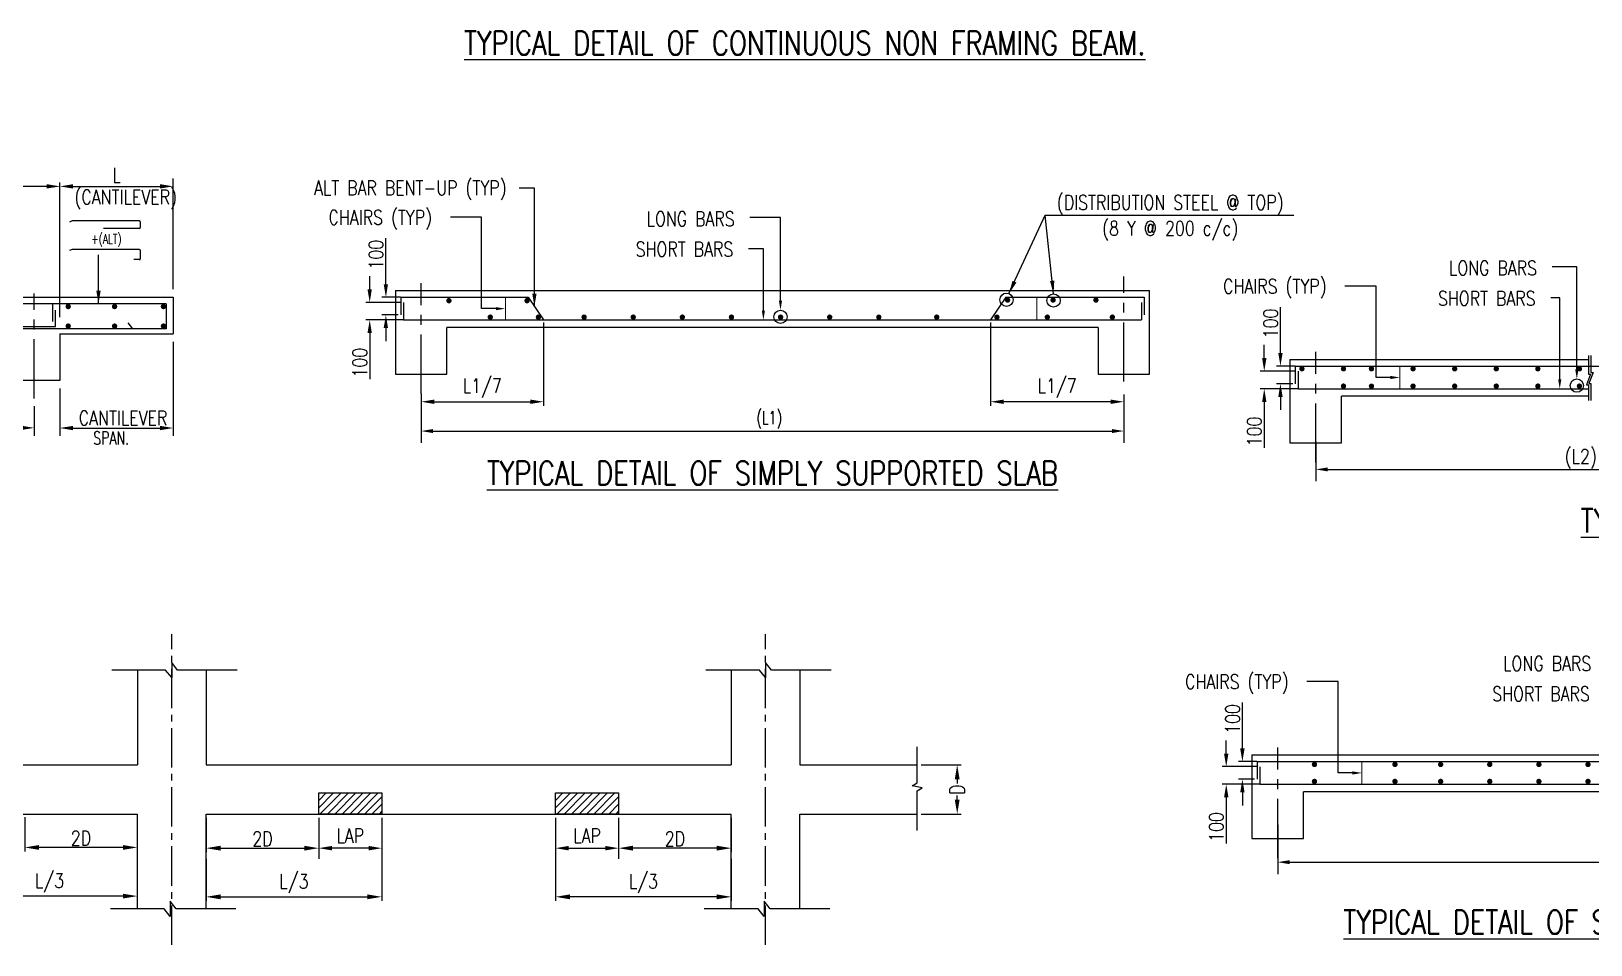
# Model space of a CAD drawing. Extents: x 482149 to 766876, y -388107 to -272741.
# Drawn here: x 659304 to 689002, y -312490 to -295105 of the extents above; entities that cross this region are included whole.
import ezdxf
from ezdxf.enums import TextEntityAlignment as Align

# ---------------------------------------------------------------- set-up
doc = ezdxf.new("R2010")
doc.units = 0
doc.header["$LTSCALE"] = 500
doc.header["$MEASUREMENT"] = 0
doc.linetypes.add('CENTER2', pattern=[1.125, 0.75, -0.125, 0.125, -0.125])
doc.layers.get('DEFPOINTS').update_dxf_attribs({"color": 4})
for name, color, linetype in [('BEAM', 4, 'Continuous'), ('CENTERLINE', 8, 'CENTER2'), ('col & circal', 8, 'CENTER2'), ('CUTOUT2', 9, 'Continuous'), ('DIM', 5, 'Continuous'), ('dimention', 7, 'Continuous'), ('hat', 8, 'Continuous'), ('other', 5, 'Continuous'), ('S-CONCRET LINE', 4, 'Continuous'), ('S-DIM-1', 5, 'Continuous'), ('S-REINFORCEMENT', 6, 'Continuous'), ('S-SCHEDULE', 2, 'Continuous'), ('S-TEXT-1', 4, 'Continuous'), ('S-TITLE', 6, 'Continuous'), ('ST', 6, 'Continuous'), ('TXT', 4, 'Continuous')]:
    doc.layers.add(name, color=color, linetype=linetype)
doc.layers.add('LINE', color=253, linetype='Continuous', lineweight=18)
doc.styles.add('ROMANS', font='simplex.shx', dxfattribs={"width": 0.8, "height": 275, "bigfont": 'bigfont.shx'})
doc.styles.add('ROMENT', font='simplex.shx', dxfattribs={"bigfont": 'bigfont.shx'})
doc.dimstyles.new('5', dxfattribs={"dimtxt": 250, "dimasz": 250, "dimexe": 60, "dimexo": 60, "dimgap": 150, "dimtad": 1, "dimdec": 0, "dimlfac": 0.2, "dimzin": 0, "dimdsep": 46, "dimtxsty": 'ROMANS', "dimcen": -250, "dimclrd": 5, "dimclre": 5, "dimclrt": 4, "dimadec": 0, "dimazin": 0, "dimtfac": 1, "dimtdec": 0, "dimtix": 1, "dimtofl": 0, "dimtmove": 2, "dimatfit": 3, "dimfxl": 0, "dimtolj": 1, "dimtzin": 0, "dimarcsym": 0})
doc.dimstyles.new('Copy of INT2TIMES', dxfattribs={"dimtxt": 300, "dimasz": 275, "dimexe": 75, "dimexo": 75, "dimgap": 40, "dimtad": 1, "dimdec": 0, "dimlfac": 0.5, "dimrnd": 5, "dimzin": 0, "dimdsep": 46, "dimtxsty": 'ROMANS', "dimcen": -1, "dimclrd": 5, "dimclre": 5, "dimclrt": 4, "dimadec": 0, "dimazin": 0, "dimtfac": 1, "dimtdec": 0, "dimtix": 1, "dimtofl": 0, "dimtmove": 2, "dimatfit": 3, "dimfxl": 0, "dimtolj": 1, "dimtzin": 0, "dimarcsym": 0})
doc.dimstyles.new('Copy(2) of Standard', dxfattribs={"dimtxt": 300, "dimasz": 250, "dimexe": 75, "dimexo": 50, "dimgap": 50, "dimtad": 1, "dimdec": 0, "dimrnd": 5, "dimzin": 0, "dimdsep": 46, "dimtxsty": 'ROMANS', "dimcen": 0, "dimclrd": 5, "dimclre": 5, "dimclrt": 4, "dimadec": 0, "dimazin": 0, "dimtfac": 1, "dimtdec": 0, "dimtofl": 0, "dimtmove": 0, "dimatfit": 3, "dimfxl": 0, "dimtolj": 1, "dimtzin": 0, "dimarcsym": 0})
doc.dimstyles.new('dim100', dxfattribs={"dimtxt": 250, "dimasz": 250, "dimexe": 200, "dimexo": 200, "dimgap": 100, "dimtad": 1, "dimdec": 0, "dimzin": 0, "dimdsep": 46, "dimtxsty": 'ROMANS', "dimcen": 0, "dimclrd": 5, "dimclre": 5, "dimclrt": 4, "dimadec": 0, "dimazin": 0, "dimtfac": 1, "dimtdec": 0, "dimtix": 1, "dimtofl": 0, "dimtmove": 2, "dimatfit": 3, "dimfxl": 0, "dimtolj": 1, "dimtzin": 0, "dimlwd": -1, "dimlwe": -1, "dimarcsym": 0})
doc.dimstyles.new('INT1', dxfattribs={"dimtxt": 250, "dimasz": 250, "dimexe": 150, "dimexo": 60, "dimgap": 75, "dimtad": 1, "dimdec": 0, "dimzin": 0, "dimdsep": 46, "dimtxsty": 'ROMANS', "dimcen": -250, "dimclrd": 5, "dimclre": 5, "dimclrt": 4, "dimadec": 0, "dimazin": 0, "dimtfac": 1, "dimtdec": 0, "dimtix": 1, "dimtofl": 0, "dimtmove": 2, "dimatfit": 3, "dimfxl": 0, "dimtolj": 1, "dimtzin": 0, "dimarcsym": 0})

# ---------------------------------------------------------------- blocks, each defined once
blk = doc.blocks.new('*D51')
at = {"layer": 'DEFPOINTS', "color": 0}
for p in [(659362, -302091), (649652, -302683), (659362, -302653)]:
    blk.add_point(p, dxfattribs=at)
at = {"layer": 'DIM', "color": 5, "lineweight": -2}
for p, q in [((659362, -302241), (659362, -302803)), ((649652, -302533), (649652, -302503)), ((649902, -302653), (659112, -302653))]:
    blk.add_line(p, q, dxfattribs=at)
at = {"layer": 'DIM', "color": 5}
for points in [[(649902, -302611), (649902, -302694), (649652, -302653)], [(659112, -302694), (659112, -302611), (659362, -302653)]]:
    blk.add_solid(points, dxfattribs=at)
blk = doc.blocks.new('*D57')
at = {"layer": 'DEFPOINTS', "color": 0}
for p in [(662008, -300866), (659851, -301754), (662008, -302656)]:
    blk.add_point(p, dxfattribs=at)
at = {"layer": 'DIM', "color": 5, "lineweight": -2}
for p, q in [((662008, -301016), (662008, -302806)), ((659851, -301904), (659851, -302806)), ((660101, -302656), (661758, -302656))]:
    blk.add_line(p, q, dxfattribs=at)
at = {"layer": 'DIM', "color": 5}
for points in [[(660101, -302615), (660101, -302698), (659851, -302656)], [(661758, -302698), (661758, -302615), (662008, -302656)]]:
    blk.add_solid(points, dxfattribs=at)
at = {"layer": 'DIM', "color": 4, "insert": (660930, -302581), "char_height": 275, "attachment_point": 5, "style": 'ROMANS'}
blk.add_mtext('\\A1;   ', dxfattribs=at)
blk = doc.blocks.new('*D58')
at = {"layer": 'DEFPOINTS', "color": 0}
for p in [(656263, -298058), (656263, -300293), (659851, -300596)]:
    blk.add_point(p, dxfattribs=at)
at = {"layer": 'DIM', "color": 5, "lineweight": -2}
for p, q in [((656263, -300243), (656263, -297983)), ((659601, -298058), (656513, -298058)), ((659851, -300546), (659851, -297983))]:
    blk.add_line(p, q, dxfattribs=at)
at = {"layer": 'DIM', "color": 5}
for points in [[(656513, -298016), (656513, -298099), (656263, -298058)], [(659601, -298099), (659601, -298016), (659851, -298058)]]:
    blk.add_solid(points, dxfattribs=at)
at = {"layer": 'DIM', "color": 4, "insert": (658057, -297870), "char_height": 275, "attachment_point": 5, "style": 'ROMANS'}
blk.add_mtext('\\A1;1.5 x L', dxfattribs=at)
blk = doc.blocks.new('*D59')
at = {"layer": 'DEFPOINTS', "color": 0}
for p in [(659851, -298058), (662008, -298058), (662008, -300165)]:
    blk.add_point(p, dxfattribs=at)
at = {"layer": 'DIM', "color": 5, "lineweight": -2}
for p, q in [((659851, -297908), (659851, -297908)), ((660101, -298058), (661758, -298058)), ((662008, -300015), (662008, -297908))]:
    blk.add_line(p, q, dxfattribs=at)
at = {"layer": 'DIM', "color": 5}
for points in [[(660101, -298016), (660101, -298099), (659851, -298058)], [(661758, -298099), (661758, -298016), (662008, -298058)]]:
    blk.add_solid(points, dxfattribs=at)
at = {"layer": 'DIM', "color": 4, "insert": (660930, -297845), "char_height": 275, "attachment_point": 5, "style": 'ROMANS'}
blk.add_mtext('\\A1;L', dxfattribs=at)
blk = doc.blocks.new('*D62')
at = {"layer": 'DEFPOINTS', "color": 0}
for p in [(669057, -300600), (666730, -302000), (669057, -302156)]:
    blk.add_point(p, dxfattribs=at)
at = {"layer": 'DIM', "color": 5, "lineweight": -2}
for p, q in [((669057, -300650), (669057, -302231)), ((666730, -302050), (666730, -302231)), ((666980, -302156), (668807, -302156))]:
    blk.add_line(p, q, dxfattribs=at)
at = {"layer": 'DIM', "color": 5}
for points in [[(666980, -302114), (666980, -302198), (666730, -302156)], [(668807, -302198), (668807, -302114), (669057, -302156)]]:
    blk.add_solid(points, dxfattribs=at)
at = {"layer": 'DIM', "color": 4, "insert": (667893, -301897), "char_height": 275, "attachment_point": 5, "style": 'ROMANS'}
blk.add_mtext('\\A1;L1/7', dxfattribs=at)
blk = doc.blocks.new('*D63')
at = {"layer": 'DEFPOINTS', "color": 0}
for p in [(666058, -300169), (666385, -300169), (666340, -300504)]:
    blk.add_point(p, dxfattribs=at)
at = {"layer": 'DIM', "color": 5, "lineweight": -2}
for p, q in [((666058, -299919), (666058, -299045)), ((666335, -300169), (665983, -300169)), ((666290, -300504), (665983, -300504)), ((666058, -300754), (666058, -301004))]:
    blk.add_line(p, q, dxfattribs=at)
at = {"layer": 'DIM', "color": 5}
for points in [[(666016, -299919), (666099, -299919), (666058, -300169)], [(666099, -300754), (666016, -300754), (666058, -300504)]]:
    blk.add_solid(points, dxfattribs=at)
at = {"layer": 'DIM', "color": 4, "insert": (665870, -299357), "char_height": 275, "attachment_point": 5, "rotation": 90, "style": 'ROMANS'}
blk.add_mtext('\\A1;100', dxfattribs=at)
blk = doc.blocks.new('*D64')
at = {"layer": 'DEFPOINTS', "color": 0}
for p in [(666392, -300265), (665750, -300600), (666437, -300600)]:
    blk.add_point(p, dxfattribs=at)
at = {"layer": 'DIM', "color": 5, "lineweight": -2}
for p, q in [((665750, -300015), (665750, -299765)), ((666342, -300265), (665675, -300265)), ((666387, -300600), (665675, -300600)), ((665750, -300850), (665750, -301724))]:
    blk.add_line(p, q, dxfattribs=at)
at = {"layer": 'DIM', "color": 5}
for points in [[(665708, -300015), (665791, -300015), (665750, -300265)], [(665791, -300850), (665708, -300850), (665750, -300600)]]:
    blk.add_solid(points, dxfattribs=at)
at = {"layer": 'DIM', "color": 4, "insert": (665562, -301412), "char_height": 275, "attachment_point": 5, "rotation": 90, "style": 'ROMANS'}
blk.add_mtext('\\A1;100', dxfattribs=at)
blk = doc.blocks.new('*D65')
at = {"layer": 'DEFPOINTS', "color": 0}
for p in [(677573, -300600), (680110, -302000), (677573, -302156)]:
    blk.add_point(p, dxfattribs=at)
at = {"layer": 'DIM', "color": 5, "lineweight": -2}
for p, q in [((677573, -300650), (677573, -302231)), ((679860, -302156), (677823, -302156)), ((680110, -302050), (680110, -302231))]:
    blk.add_line(p, q, dxfattribs=at)
at = {"layer": 'DIM', "color": 5}
for points in [[(677823, -302114), (677823, -302198), (677573, -302156)], [(679860, -302198), (679860, -302114), (680110, -302156)]]:
    blk.add_solid(points, dxfattribs=at)
at = {"layer": 'DIM', "color": 4, "insert": (678841, -301897), "char_height": 275, "attachment_point": 5, "style": 'ROMANS'}
blk.add_mtext('\\A1;L1/7', dxfattribs=at)
blk = doc.blocks.new('*D93')
at = {"layer": 'DEFPOINTS', "color": 0}
for p in [(676173, -309067), (676937, -309067), (676173, -310001)]:
    blk.add_point(p, dxfattribs=at)
at = {"layer": 'DIM', "color": 5, "lineweight": -2, "ltscale": 2}
for p, q in [((676248, -309067), (677012, -309067)), ((676937, -309342), (676937, -309421)), ((676937, -309726), (676937, -309647)), ((676248, -310001), (677012, -310001))]:
    blk.add_line(p, q, dxfattribs=at)
at = {"layer": 'DIM', "color": 5}
for points in [[(676983, -309342), (676891, -309342), (676937, -309067)], [(676891, -309726), (676983, -309726), (676937, -310001)]]:
    blk.add_solid(points, dxfattribs=at)
at = {"layer": 'DIM', "color": 4, "insert": (676937, -309534), "char_height": 275, "attachment_point": 5, "rotation": 90, "style": 'ROMANS'}
blk.add_mtext('\\A1;{D}', dxfattribs=at)
blk = doc.blocks.new('*D94')
at = {"layer": 'DEFPOINTS', "color": 0}
for p in [(670488, -310001), (672634, -310001), (670488, -310651)]:
    blk.add_point(p, dxfattribs=at)
at = {"layer": 'DIM', "color": 5, "lineweight": -2, "ltscale": 2}
for p, q in [((670488, -310076), (670488, -310726)), ((672634, -310076), (672634, -310726)), ((672359, -310651), (670763, -310651))]:
    blk.add_line(p, q, dxfattribs=at)
at = {"layer": 'DIM', "color": 5}
for points in [[(670763, -310605), (670763, -310697), (670488, -310651)], [(672359, -310697), (672359, -310605), (672634, -310651)]]:
    blk.add_solid(points, dxfattribs=at)
at = {"layer": 'DIM', "color": 4, "insert": (671561, -310473), "char_height": 275, "attachment_point": 5, "style": 'ROMANS'}
blk.add_mtext('\\A1;{2D}', dxfattribs=at)
blk = doc.blocks.new('*D95')
at = {"layer": 'DEFPOINTS', "color": 0}
for p in [(669288, -310001), (670488, -310001), (670488, -310651)]:
    blk.add_point(p, dxfattribs=at)
at = {"layer": 'S-DIM-1', "color": 5}
for p, q in [((669288, -310201), (669288, -310851)), ((670488, -310201), (670488, -310851)), ((669538, -310651), (670238, -310651))]:
    blk.add_line(p, q, dxfattribs=at)
for points in [[(669538, -310609), (669538, -310693), (669288, -310651)], [(670238, -310693), (670238, -310609), (670488, -310651)]]:
    blk.add_solid(points, dxfattribs=at)
at = {"layer": 'S-DIM-1', "color": 4, "insert": (669888, -310413), "char_height": 275, "attachment_point": 5, "style": 'ROMANS'}
blk.add_mtext('\\A1;LAP', dxfattribs=at)
blk = doc.blocks.new('*D96')
at = {"layer": 'DEFPOINTS', "color": 0}
for p in [(669288, -310001), (672634, -310776), (669288, -311577)]:
    blk.add_point(p, dxfattribs=at)
at = {"layer": 'DIM', "color": 5, "lineweight": -2, "ltscale": 2}
for p, q in [((669288, -310076), (669288, -311652)), ((672634, -310851), (672634, -311652)), ((672359, -311577), (669563, -311577))]:
    blk.add_line(p, q, dxfattribs=at)
at = {"layer": 'DIM', "color": 5}
for points in [[(669563, -311531), (669563, -311623), (669288, -311577)], [(672359, -311623), (672359, -311531), (672634, -311577)]]:
    blk.add_solid(points, dxfattribs=at)
at = {"layer": 'DIM', "color": 4, "insert": (670961, -311327), "char_height": 275, "attachment_point": 5, "style": 'ROMANS'}
blk.add_mtext('\\A1;L/3', dxfattribs=at)
blk = doc.blocks.new('*D97')
at = {"layer": 'DEFPOINTS', "color": 0}
for p in [(659180, -309987), (661325, -309998), (659180, -310637)]:
    blk.add_point(p, dxfattribs=at)
at = {"layer": 'DIM', "color": 5, "lineweight": -2, "ltscale": 2}
for p, q in [((659180, -310062), (659180, -310712)), ((661325, -310073), (661325, -310712)), ((661050, -310637), (659455, -310637))]:
    blk.add_line(p, q, dxfattribs=at)
at = {"layer": 'DIM', "color": 5}
for points in [[(659455, -310591), (659455, -310683), (659180, -310637)], [(661050, -310683), (661050, -310591), (661325, -310637)]]:
    blk.add_solid(points, dxfattribs=at)
at = {"layer": 'DIM', "color": 4, "insert": (660252, -310460), "char_height": 275, "attachment_point": 5, "style": 'ROMANS'}
blk.add_mtext('\\A1;{2D}', dxfattribs=at)
blk = doc.blocks.new('*D99')
at = {"layer": 'DEFPOINTS', "color": 0}
for p in [(657980, -309987), (661325, -310773), (657980, -311563)]:
    blk.add_point(p, dxfattribs=at)
at = {"layer": 'DIM', "color": 5, "lineweight": -2, "ltscale": 2}
for p, q in [((657980, -310062), (657980, -311638)), ((661325, -310848), (661325, -311638)), ((661050, -311563), (658255, -311563))]:
    blk.add_line(p, q, dxfattribs=at)
at = {"layer": 'DIM', "color": 5}
for points in [[(658255, -311518), (658255, -311609), (657980, -311563)], [(661050, -311609), (661050, -311518), (661325, -311563)]]:
    blk.add_solid(points, dxfattribs=at)
at = {"layer": 'DIM', "color": 4, "insert": (659652, -311314), "char_height": 275, "attachment_point": 5, "style": 'ROMANS'}
blk.add_mtext('\\A1;L/3', dxfattribs=at)
blk = doc.blocks.new('*D109')
at = {"layer": 'DEFPOINTS', "color": 0}
for p in [(662634, -310001), (664780, -310001), (664780, -310651)]:
    blk.add_point(p, dxfattribs=at)
at = {"layer": 'DIM', "color": 5, "lineweight": -2, "ltscale": 2}
for p, q in [((662634, -310076), (662634, -310726)), ((664780, -310076), (664780, -310726)), ((662909, -310651), (664505, -310651))]:
    blk.add_line(p, q, dxfattribs=at)
at = {"layer": 'DIM', "color": 5}
for points in [[(662909, -310605), (662909, -310697), (662634, -310651)], [(664505, -310697), (664505, -310605), (664780, -310651)]]:
    blk.add_solid(points, dxfattribs=at)
at = {"layer": 'DIM', "color": 4, "insert": (663707, -310473), "char_height": 275, "attachment_point": 5, "style": 'ROMANS'}
blk.add_mtext('\\A1;{2D}', dxfattribs=at)
blk = doc.blocks.new('*D110')
at = {"layer": 'DEFPOINTS', "color": 0}
for p in [(664780, -310001), (665980, -310001), (664780, -310651)]:
    blk.add_point(p, dxfattribs=at)
at = {"layer": 'S-DIM-1', "color": 5}
for p, q in [((664780, -310201), (664780, -310851)), ((665980, -310201), (665980, -310851)), ((665730, -310651), (665030, -310651))]:
    blk.add_line(p, q, dxfattribs=at)
for points in [[(665030, -310609), (665030, -310693), (664780, -310651)], [(665730, -310693), (665730, -310609), (665980, -310651)]]:
    blk.add_solid(points, dxfattribs=at)
at = {"layer": 'S-DIM-1', "color": 4, "insert": (665380, -310413), "char_height": 275, "attachment_point": 5, "style": 'ROMANS'}
blk.add_mtext('\\A1;LAP', dxfattribs=at)
blk = doc.blocks.new('*D111')
at = {"layer": 'DEFPOINTS', "color": 0}
for p in [(665980, -310001), (662634, -310776), (665980, -311577)]:
    blk.add_point(p, dxfattribs=at)
at = {"layer": 'DIM', "color": 5, "lineweight": -2, "ltscale": 2}
for p, q in [((665980, -310076), (665980, -311652)), ((662634, -310851), (662634, -311652)), ((662909, -311577), (665705, -311577))]:
    blk.add_line(p, q, dxfattribs=at)
at = {"layer": 'DIM', "color": 5}
for points in [[(662909, -311531), (662909, -311623), (662634, -311577)], [(665705, -311623), (665705, -311531), (665980, -311577)]]:
    blk.add_solid(points, dxfattribs=at)
at = {"layer": 'DIM', "color": 4, "insert": (664307, -311327), "char_height": 275, "attachment_point": 5, "style": 'ROMANS'}
blk.add_mtext('\\A1;L/3', dxfattribs=at)
blk = doc.blocks.new('*D265')
at = {"layer": 'DEFPOINTS', "color": 0}
for p in [(683092, -301478), (683420, -301478), (683375, -301813)]:
    blk.add_point(p, dxfattribs=at)
at = {"layer": 'TXT', "color": 5, "linetype": 'ByBlock', "lineweight": -2}
for p, q in [((683092, -301228), (683092, -300355)), ((683370, -301478), (683017, -301478)), ((683325, -301813), (683017, -301813)), ((683092, -302063), (683092, -302313))]:
    blk.add_line(p, q, dxfattribs=at)
at = {"layer": 'TXT', "color": 5}
for points in [[(683051, -301228), (683134, -301228), (683092, -301478)], [(683134, -302063), (683051, -302063), (683092, -301813)]]:
    blk.add_solid(points, dxfattribs=at)
at = {"layer": 'TXT', "color": 4, "insert": (682905, -300666), "char_height": 275, "attachment_point": 5, "rotation": 90, "style": 'ROMANS'}
blk.add_mtext('\\A1;100', dxfattribs=at)
blk = doc.blocks.new('*D266')
at = {"layer": 'DEFPOINTS', "color": 0}
for p in [(683427, -301575), (682784, -301910), (683472, -301910)]:
    blk.add_point(p, dxfattribs=at)
at = {"layer": 'DIM', "color": 5, "lineweight": -2}
for p, q in [((682784, -301325), (682784, -301075)), ((683377, -301575), (682709, -301575)), ((683422, -301910), (682709, -301910)), ((682784, -302160), (682784, -303034))]:
    blk.add_line(p, q, dxfattribs=at)
at = {"layer": 'DIM', "color": 5}
for points in [[(682743, -301325), (682826, -301325), (682784, -301575)], [(682826, -302160), (682743, -302160), (682784, -301910)]]:
    blk.add_solid(points, dxfattribs=at)
at = {"layer": 'DIM', "color": 4, "insert": (682597, -302722), "char_height": 275, "attachment_point": 5, "rotation": 90, "style": 'ROMANS'}
blk.add_mtext('\\A1;100', dxfattribs=at)
blk = doc.blocks.new('*D267')
at = {"layer": 'DEFPOINTS', "color": 0}
for p in [(682368, -309004), (682695, -309004), (682650, -309339)]:
    blk.add_point(p, dxfattribs=at)
at = {"layer": 'DIM', "color": 5, "lineweight": -2}
for p, q in [((682368, -308754), (682368, -307880)), ((682645, -309004), (682293, -309004)), ((682600, -309339), (682293, -309339)), ((682368, -309589), (682368, -309839))]:
    blk.add_line(p, q, dxfattribs=at)
at = {"layer": 'DIM', "color": 5}
for points in [[(682326, -308754), (682409, -308754), (682368, -309004)], [(682409, -309589), (682326, -309589), (682368, -309339)]]:
    blk.add_solid(points, dxfattribs=at)
at = {"layer": 'DIM', "color": 4, "insert": (682180, -308192), "char_height": 275, "attachment_point": 5, "rotation": 90, "style": 'ROMANS'}
blk.add_mtext('\\A1;100', dxfattribs=at)
blk = doc.blocks.new('*D268')
at = {"layer": 'DEFPOINTS', "color": 0}
for p in [(682702, -309100), (682060, -309435), (682747, -309435)]:
    blk.add_point(p, dxfattribs=at)
at = {"layer": 'DIM', "color": 5, "lineweight": -2}
for p, q in [((682060, -308850), (682060, -308600)), ((682652, -309100), (681985, -309100)), ((682697, -309435), (681985, -309435)), ((682060, -309685), (682060, -310559))]:
    blk.add_line(p, q, dxfattribs=at)
at = {"layer": 'DIM', "color": 5}
for points in [[(682018, -308850), (682102, -308850), (682060, -309100)], [(682102, -309685), (682018, -309685), (682060, -309435)]]:
    blk.add_solid(points, dxfattribs=at)
at = {"layer": 'DIM', "color": 4, "insert": (681872, -310247), "char_height": 275, "attachment_point": 5, "rotation": 90, "style": 'ROMANS'}
blk.add_mtext('\\A1;100', dxfattribs=at)

msp = doc.modelspace()

# ---------------------------------------------------------------- hatches: boundary and pattern name
at = {"layer": 'BEAM'}
h = msp.add_hatch(dxfattribs=at)
h.set_pattern_fill('ANSI31', color=253, scale=800, style=0)
h.set_pattern_definition([(45, (-4986976.92, 1957532.09), (-70.7106781, 70.7106781), [])])
h.paths.add_polyline_path([(664779.621, -309599.788), (664779.621, -310000.899), (665979.621, -310000.899), (665979.621, -309599.788)])
h = msp.add_hatch(dxfattribs=at)
h.set_pattern_fill('ANSI31', color=253, scale=800, style=0)
h.set_pattern_definition([(45, (-4982468.15, 1957532.09), (-70.7106781, 70.7106781), [])])
h.paths.add_polyline_path([(669288.384, -309599.788), (669288.384, -310000.899), (670488.384, -310000.899), (670488.384, -309599.788)])

# ---------------------------------------------------------------- linework, layer by layer
for points in [[(664779.621, -309599.788), (665979.621, -309599.788), (665979.621, -310000.899), (664779.621, -310000.899)], [(669288.384, -309599.788), (670488.384, -309599.788), (670488.384, -310000.899), (669288.384, -310000.899)]]:
    msp.add_lwpolyline(points, close=True, dxfattribs=at)
at = {"layer": 'CENTERLINE', "ltscale": 3}
for p, q in [((666729.592, -302003.712), (666729.592, -299898.989)), ((680110.258, -301770.787), (680110.258, -299773.505)), ((659361.715, -302091.474), (659361.715, -300094.192)), ((683764.176, -303313.081), (683764.176, -301208.358)), ((683039.687, -310838.456), (683039.687, -308733.733))]:
    msp.add_line(p, q, dxfattribs=at)
at = {"layer": 'col & circal', "linetype": 'CENTER2', "ltscale": 2}
for p, q in [((661979.621, -312489.545), (661979.621, -306576.41)), ((673288.384, -312489.545), (673288.384, -306576.41))]:
    msp.add_line(p, q, dxfattribs=at)
at = {"layer": 'CUTOUT2', "linetype": 'Continuous'}
for points in [[(663226.64, -307261.367), (662092.105, -307261.343), (661979.621, -307115.745), (661979.621, -307405.668), (661864.286, -307261.343), (660839.698, -307261.377)], [(674535.403, -307261.367), (673400.869, -307261.343), (673288.384, -307115.745), (673288.384, -307405.668), (673173.049, -307261.343), (672148.462, -307261.377)], [(676173.361, -310317.028), (676173.377, -309560.672), (676270.443, -309504.625), (676077.161, -309466.739), (676173.377, -309408.792), (676173.355, -308725.734)], [(663199.887, -311807.463), (662065.352, -311807.439), (661952.867, -311661.84), (661952.867, -311951.763), (661837.533, -311807.439), (660812.945, -311807.472)], [(674508.65, -311807.463), (673374.116, -311807.439), (673261.631, -311661.84), (673261.631, -311951.763), (673146.296, -311807.439), (672121.708, -311807.472)]]:
    msp.add_lwpolyline(points, dxfattribs=at)
at = {"layer": 'DIM', "color": 5}
for p, q in [((667878.944, -298645.149), (667285.841, -298645.149)), ((673572.002, -298651.765), (672987.789, -298651.765)), ((673246.622, -299244.402), (672965.022, -299244.402)), ((688736.033, -299588.442), (688265.863, -299588.442)), ((684913.528, -299954.518), (684320.425, -299954.518)), ((688410.654, -300181.079), (688243.095, -300181.079)), ((668152.446, -300384.664), (667878.944, -300384.664)), ((685187.029, -301694.033), (684913.528, -301694.033)), ((684189.039, -307479.893), (683595.936, -307479.893)), ((684462.54, -309219.408), (684189.039, -309219.408))]:
    msp.add_line(p, q, dxfattribs=at)
at = {"layer": 'DIM'}
for p, q in [((667878.944, -300384.664), (667878.944, -298645.149)), ((673572.002, -300232.74), (673572.002, -298651.765)), ((673246.622, -300420.107), (673246.622, -299244.402)), ((688736.033, -301542.11), (688736.033, -299588.442)), ((684913.528, -301694.033), (684913.528, -299954.518)), ((688410.654, -301729.476), (688410.654, -300181.079)), ((680110.258, -302018.364), (680110.258, -302939.545)), ((666955.52, -302713.629), (679884.33, -302713.629)), ((683990.104, -303443.745), (693174.261, -303443.745)), ((684189.039, -309219.408), (684189.039, -307479.893)), ((683265.614, -310917.568), (696194.424, -310917.568))]:
    msp.add_line(p, q, dxfattribs=at)
at = {"layer": 'DIM', "color": 8}
for points in [[(688958.309, -301276.734), (688958.309, -301629.821), (688998.979, -301629.821), (688919.287, -301835.51), (688958.309, -301835.51), (688958.309, -302132.734)], [(689004.809, -301276.685), (689004.809, -301600.321), (689045.479, -301600.321), (688965.787, -301806.01), (689004.809, -301806.01), (689004.809, -302132.501)]]:
    msp.add_lwpolyline(points, dxfattribs=at)
at = {"layer": 'DIM'}
msp.add_solid([(679884.33, -302675.967), (679884.33, -302751.276), (680110.258, -302713.629)], dxfattribs=at)
at = {"layer": 'dimention', "color": 5, "linetype": 'ByBlock'}
for p, q in [((666729.592, -302003.712), (666729.592, -302939.545)), ((683764.176, -302918.829), (683764.176, -303669.661)), ((683039.687, -310207.652), (683039.687, -311143.484))]:
    msp.add_line(p, q, dxfattribs=at)
at = {"layer": 'dimention', "color": 5}
for points in [[(673541.955, -300232.74), (673602.036, -300232.74), (673572.002, -300412.999)], [(673216.579, -300420.107), (673276.669, -300420.107), (673246.622, -300600.375)], [(688380.61, -301731.963), (688440.7, -301731.963), (688410.654, -301912.23)], [(688705.986, -301542.11), (688766.068, -301542.11), (688736.033, -301722.368)]]:
    msp.add_solid(points, dxfattribs=at)
at = {"layer": 'dimention', "color": 5, "linetype": 'ByBlock'}
for points in [[(666955.52, -302675.967), (666955.52, -302751.276), (666729.592, -302713.629)], [(683990.104, -303406.083), (683990.104, -303481.392), (683764.176, -303443.745)], [(683265.614, -310879.906), (683265.614, -310955.216), (683039.687, -310917.568)]]:
    msp.add_solid(points, dxfattribs=at)
at = {"layer": 'hat'}
for centre in [(677874.922, -300215.373), (678771.834, -300229.759), (673572.002, -300539.436), (688736.033, -301848.805)]:
    msp.add_circle(centre, 126.431, dxfattribs=at)
at = {"layer": 'LINE'}
for p, q in [((668332.704, -300168.966), (668332.704, -300600.375)), ((678454.38, -300168.966), (678454.38, -300600.375)), ((685367.288, -301478.335), (685367.288, -301909.744)), ((684642.799, -309003.71), (684642.799, -309435.119))]:
    msp.add_line(p, q, dxfattribs=at)
at = {"layer": 'other'}
for points in [[(668152.446, -300354.633), (668152.446, -300414.711), (668332.704, -300384.664)], [(685187.029, -301664.002), (685187.029, -301724.08), (685367.288, -301694.033)], [(684462.54, -309189.376), (684462.54, -309249.455), (684642.799, -309219.408)]]:
    msp.add_solid(points, dxfattribs=at)
at = {"layer": 'S-CONCRET LINE', "color": 130}
for p, q in [((654983.657, -300164.852), (662008.408, -300164.852)), ((662008.408, -300164.852), (662008.408, -300866.167)), ((666238.336, -300040.666), (680601.089, -300040.666)), ((666238.336, -300040.666), (666238.336, -301630.309)), ((680601.089, -301630.309), (680601.089, -300040.666)), ((667220.839, -301630.309), (667220.839, -300741.98)), ((679618.586, -300741.98), (667220.839, -300741.98)), ((679618.586, -300741.98), (679618.586, -301630.309)), ((659851.209, -300866.167), (659851.209, -301754.496)), ((659851.209, -300866.167), (662008.408, -300866.167)), ((683272.92, -301350.035), (688958.309, -301350.035)), ((683272.92, -301350.035), (683272.92, -302939.678)), ((666238.336, -301630.309), (667220.839, -301630.309)), ((679618.586, -301630.309), (680601.089, -301630.309)), ((659851.209, -301754.496), (658868.706, -301754.496)), ((684255.423, -302939.678), (684255.423, -302051.35)), ((688958.309, -302051.35), (684255.423, -302051.35)), ((683272.92, -302939.678), (684255.423, -302939.678)), ((661325.239, -307260.706), (661325.239, -309067.263)), ((662634.002, -307260.706), (662634.002, -309067.263)), ((672634.002, -307260.706), (672634.002, -309067.263)), ((673942.766, -307260.706), (673942.766, -309067.263)), ((651325.239, -309067.263), (661325.239, -309067.263)), ((651325.239, -309067.263), (661325.239, -309067.263)), ((662634.002, -309067.263), (672634.002, -309067.263)), ((673942.766, -309067.263), (676173.366, -309067.263)), ((682548.431, -308875.409), (696911.184, -308875.409)), ((682548.431, -308875.409), (682548.431, -310465.053)), ((683530.934, -310465.053), (683530.934, -309576.724)), ((695928.681, -309576.724), (683530.934, -309576.724)), ((651325.239, -310000.899), (661325.239, -310000.899)), ((661325.239, -311807.455), (661325.239, -310000.899)), ((662634.002, -311807.455), (662634.002, -310000.899)), ((662634.002, -310000.899), (672634.002, -310000.899)), ((672634.002, -311807.455), (672634.002, -310000.899)), ((673942.766, -310000.899), (676173.366, -310000.899)), ((673942.766, -311807.455), (673942.766, -310000.899)), ((682548.431, -310465.053), (683530.934, -310465.053))]:
    msp.add_line(p, q, dxfattribs=at)
at = {"layer": 'S-REINFORCEMENT'}
for p, q in [((660083.691, -298715.068), (660033.918, -298737.73)), ((661365.615, -298715.068), (660083.691, -298715.068)), ((661380.54, -298730.005), (661380.54, -298841.686)), ((661365.615, -298856.623), (660678.65, -298856.623)), ((660083.691, -299258.009), (660033.918, -299280.681)), ((661365.615, -299258.009), (660083.691, -299258.009)), ((661380.54, -299272.944), (661380.54, -299439.137)), ((661376.173, -299449.696), (661257.611, -299449.696)), ((666339.945, -300168.966), (668766.066, -300168.966)), ((666339.945, -300168.966), (666339.945, -300503.856)), ((668766.066, -300168.966), (669056.771, -300600.375)), ((677863.596, -300168.966), (677572.9, -300600.375)), ((677863.596, -300168.966), (680499.481, -300168.966)), ((680499.481, -300168.966), (680499.481, -300503.856)), ((660703.712, -300293.153), (656263.425, -300293.153)), ((661873.068, -300293.153), (657349.148, -300293.153)), ((659713.779, -300626.67), (659713.779, -300293.153)), ((659768.767, -300724.562), (659768.767, -300413.967)), ((661873.068, -300293.153), (661873.068, -300767.397)), ((666392.232, -300265.479), (666392.232, -300600.375)), ((680447.193, -300265.479), (680447.193, -300600.375)), ((654983.657, -300724.562), (659768.767, -300724.562)), ((661873.068, -300767.397), (659004.197, -300767.397)), ((661241.39, -300767.397), (661150.646, -300656.511)), ((666392.232, -300600.375), (680447.193, -300600.375)), ((683374.528, -301478.335), (705660.625, -301478.335)), ((683374.528, -301478.335), (683374.528, -301813.225)), ((683426.816, -301574.848), (683426.816, -301909.744)), ((683426.816, -301909.744), (688958.309, -301909.744)), ((682650.039, -309003.71), (696809.575, -309003.71)), ((682650.039, -309003.71), (682650.039, -309338.6)), ((682702.327, -309100.223), (682702.327, -309435.119)), ((682702.327, -309435.119), (696757.288, -309435.119))]:
    msp.add_line(p, q, dxfattribs=at)
at = {"layer": 'S-REINFORCEMENT', "const_width": 50.698}
for points in [[(667232.768, -300232.61, 1), (667283.46, -300232.61, 1)], [(668720.521, -300232.61, 1), (668771.212, -300232.61, 1)], [(677870.848, -300220.676, 1), (677921.548, -300220.676, 1)], [(678737.999, -300220.176, 1), (678788.69, -300220.176, 1)], [(679553.412, -300220.176, 1), (679604.104, -300220.176, 1)], [(659983.154, -300344.177, -1), (660033.848, -300344.177, -1)], [(660866.403, -300344.177, -1), (660917.097, -300344.177, -1)], [(661796.928, -300344.177, -1), (661847.623, -300344.177, -1)], [(668020.256, -300546.007, 1), (668070.948, -300546.007, 1)], [(668988.037, -300546.007, -1), (668937.333, -300546.007, -1)], [(669858.288, -300546.007, -1), (669807.584, -300546.007, -1)], [(670793.564, -300546.007, -1), (670742.861, -300546.007, -1)], [(671728.84, -300546.007, -1), (671678.137, -300546.007, -1)], [(672664.117, -300546.007, -1), (672613.413, -300546.007, -1)], [(673599.393, -300546.007, -1), (673548.689, -300546.007, -1)], [(674534.669, -300546.007, -1), (674483.966, -300546.007, -1)], [(675469.945, -300546.007, -1), (675419.242, -300546.007, -1)], [(676572.875, -300546.007, -1), (676522.171, -300546.007, -1)], [(677667.651, -300546.007, 1), (677718.343, -300546.007, 1)], [(678627.296, -300546.007, 1), (678677.997, -300546.007, 1)], [(679866.266, -300546.007, 1), (679916.958, -300546.007, 1)], [(659983.154, -300716.373, 1), (660033.848, -300716.373, 1)], [(660866.403, -300716.373, 1), (660917.097, -300716.373, 1)], [(661796.928, -300716.373, 1), (661847.623, -300716.373, 1)], [(683475.285, -301528.977, 1), (683525.977, -301528.977, 1)], [(684267.352, -301529.15, 1), (684318.044, -301529.15, 1)], [(684800.25, -301528.663, 1), (684850.941, -301528.663, 1)], [(685592.316, -301528.835, 1), (685643.008, -301528.835, 1)], [(686384.383, -301529.008, 1), (686435.075, -301529.008, 1)], [(687176.45, -301529.181, 1), (687227.141, -301529.181, 1)], [(687968.516, -301529.354, 1), (688019.208, -301529.354, 1)], [(688760.583, -301529.527, 1), (688811.275, -301529.527, 1)], [(684267.352, -301858.929, -1), (684318.044, -301858.929, -1)], [(684800.25, -301859.416, -1), (684850.941, -301859.416, -1)], [(685592.316, -301859.243, -1), (685643.008, -301859.243, -1)], [(686384.383, -301859.07, -1), (686435.075, -301859.07, -1)], [(687176.45, -301858.898, -1), (687227.141, -301858.898, -1)], [(687968.516, -301858.725, -1), (688019.208, -301858.725, -1)], [(688760.583, -301858.552, -1), (688811.275, -301858.552, -1)], [(683714.932, -309058.077, -1), (683765.624, -309058.077, -1)], [(685298.131, -309058.077, 1), (685247.428, -309058.077, 1)], [(686168.382, -309058.077, 1), (686117.679, -309058.077, 1)], [(687103.659, -309058.077, 1), (687052.955, -309058.077, 1)], [(688038.935, -309058.077, 1), (687988.231, -309058.077, 1)], [(688974.211, -309058.077, 1), (688923.507, -309058.077, 1)], [(683714.932, -309380.751, 1), (683765.624, -309380.751, 1)], [(685298.131, -309380.751, -1), (685247.428, -309380.751, -1)], [(686168.382, -309380.751, -1), (686117.679, -309380.751, -1)], [(687103.659, -309380.751, -1), (687052.955, -309380.751, -1)], [(688038.935, -309380.751, -1), (687988.231, -309380.751, -1)], [(688974.211, -309380.751, -1), (688923.507, -309380.751, -1)]]:
    msp.add_lwpolyline(points, format="xyb", close=True, dxfattribs=at)
at = {"layer": 'ST'}
for centre, start, end in [((661365.615, -298730.005), 0, 90), ((661365.615, -298841.686), 270, 0), ((661365.615, -299272.944), 0, 90), ((661365.615, -299439.137), 270, 0)]:
    msp.add_arc(centre, 14.932, start, end, dxfattribs=at)

# ---------------------------------------------------------------- texts
at = {"layer": 'S-SCHEDULE', "color": 4, "style": 'ROMANS', "width": 0.7}
for s, height, p in [('+(ALT)', 183.3333, (660736.029, -299070.613)), (' (L1)', 250, (673297.454, -302476.913))]:
    msp.add_text(s, height=height, dxfattribs=at).set_placement(p, align=Align.MIDDLE)
msp.add_text(' SPAN. ', height=250, dxfattribs=at).set_placement((660365.342, -302845.588), align=Align.MIDDLE_LEFT)
at = {"layer": 'S-TEXT-1', "linetype": 'ByBlock', "style": 'ROMANS', "width": 0.8}
for s, p in [('(CANTILEVER)', (660127.411, -298261.016)), ('CHAIRS (TYP)', (664965.935, -298648.919)), ('LONG BARS', (686299.492, -299612.174)), ('CHAIRS (TYP)', (682000.519, -299958.288)), ('SHORT BARS', (686093.008, -300189.452)), ('CANTILEVER  ', (660209.155, -302463.93)), ('CHAIRS (TYP)', (681276.029, -307483.663))]:
    msp.add_text(s, height=275, dxfattribs=at).set_placement(p, align=Align.MIDDLE_LEFT)
for s, p in [('ALT BAR BENT-UP (TYP)', (666522.654, -298106.045)), (' (L2)', (688734.538, -303215.152))]:
    msp.add_text(s, height=275, dxfattribs=at).set_placement(p, align=Align.MIDDLE)
at = {"layer": 'S-TEXT-1', "style": 'ROMENT', "width": 0.8}
for s, p in [('(DISTRIBUTION STEEL @ TOP)', (680993.382, -298383.93)), ('(8 Y @ 200 c/c)', (680993.382, -298875.656))]:
    msp.add_text(s, height=275, dxfattribs=at).set_placement(p, align=Align.MIDDLE)
for s, p in [('LONG BARS', (671021.418, -298675.497)), ('SHORT BARS', (670814.935, -299252.774)), ('LONG BARS', (687331.513, -307137.549)), ('SHORT BARS', (687125.029, -307714.826))]:
    msp.add_text(s, height=275, dxfattribs=at).set_placement(p, align=Align.MIDDLE_LEFT)
at = {"layer": 'S-TITLE', "style": 'ROMANS', "width": 0.8}
for s, p in [('%%UTYPICAL DETAIL OF CONTINUOUS NON FRAMING BEAM.', (674033.41, -295330.012)), ('%%UTYPICAL DETAIL OF SIMPLY SUPPORTED SLAB', (673419.713, -303514.366)), ('%%UTYPICAL DETAIL OF CONTINUOUS SLAB', (693400.188, -304418.676)), ('%%UTYPICAL DETAIL OF SIMPLY SUPPORTED SLAB', (689729.807, -312058.842))]:
    msp.add_text(s, height=450, dxfattribs=at).set_placement(p, align=Align.MIDDLE_CENTER)

# ---------------------------------------------------------------- dimensions: what is measured, and where the dimension line sits
at = {"layer": 'DIM'}
for base, p1, p2, text, dimstyle, override, picture, middle in [((656263.425, -298057.526), (659851.209, -300595.551), (656263.425, -300293.153), '1.5 x L', 'Copy(2) of Standard', {"dimfxl": 60}, '*D58', (658057.317, -297870.026)), ((662008.408, -298057.526), (659851.209, -298057.526), (662008.408, -300164.852), 'L', 'INT1', {"dimexo": 150, "dimlfac": 0.25}, '*D59', (660929.809, -297845.026)), ((669056.771, -302156.072), (666729.592, -301999.995), (669056.771, -300600.375), 'L1/7', 'Copy(2) of Standard', {"dimfxl": 60}, '*D62', (667893.182, -301896.548)), ((662008.408, -302656.438), (659851.209, -301754.496), (662008.408, -300866.167), '   ', 'INT1', {"dimexo": 150, "dimlfac": 0.25}, '*D57', (660929.809, -302581.438)), ((659361.715, -302652.816), (649652.037, -302682.901), (659361.715, -302091.474), ' ', 'INT1', {"dimexo": 150, "dimlfac": 0.25}, '*D51', (654506.876, -302652.816))]:
    dim = msp.add_linear_dim(base=base, p1=p1, p2=p2, text=text, dimstyle=dimstyle, override=override, dxfattribs=at)
    dim.commit()
    dim.dimension.update_dxf_attribs({"geometry": picture, "text_midpoint": middle})
for base, p1, p2, picture, middle in [((666057.628, -300168.966), (666339.945, -300503.856), (666385.009, -300168.966), '*D63', (665870.128, -299357.061)), ((665749.747, -300600.37), (666392.232, -300265.479), (666437.297, -300600.37), '*D64', (665562.247, -301412.274)), ((682784.331, -301909.739), (683426.816, -301574.848), (683471.881, -301909.739), '*D266', (682596.831, -302721.643)), ((682367.723, -309003.71), (682650.039, -309338.6), (682695.104, -309003.71), '*D267', (682180.223, -308191.805)), ((682059.841, -309435.113), (682702.327, -309100.223), (682747.391, -309435.113), '*D268', (681872.341, -310247.018))]:
    dim = msp.add_linear_dim(base=base, p1=p1, p2=p2, angle=90, text='100', dimstyle='Copy(2) of Standard', dxfattribs=at)
    dim.commit()
    dim.dimension.update_dxf_attribs({"geometry": picture, "text_midpoint": middle})
dim = msp.add_linear_dim(base=(677572.9, -302156.072), p1=(680109.833, -301999.995), p2=(677572.9, -300600.375), angle=180, text='L1/7', dimstyle='Copy(2) of Standard', override={"dimfxl": 60}, dxfattribs=at)
dim.commit()
dim.dimension.update_dxf_attribs({"geometry": '*D65', "text_midpoint": (678841.367, -301896.548)})
at = {"layer": 'DIM', "ltscale": 2}
dim = msp.add_linear_dim(base=(676937.033, -309067.263), p1=(676173.366, -310000.899), p2=(676173.366, -309067.263), angle=90, text='{D}', dimstyle='Copy of INT2TIMES', dxfattribs=at)
dim.commit()
dim.dimension.update_dxf_attribs({"geometry": '*D93', "text_midpoint": (676937.033, -309534.081), "dimtype": 160})
for base, p1, p2, text, picture, middle in [((657979.621, -311563.441), (661325.239, -310773.301), (657979.621, -309987.346), 'L/3', '*D99', (659652.43, -311313.917)), ((659179.621, -310637.311), (661325.239, -309997.731), (659179.621, -309987.346), '{2D}', '*D97', (660252.43, -310459.811)), ((669288.384, -311576.994), (672634.002, -310775.518), (669288.384, -310000.899), 'L/3', '*D96', (670961.193, -311327.47)), ((670488.384, -310650.864), (672634.002, -310000.899), (670488.384, -310000.899), '{2D}', '*D94', (671561.193, -310473.364))]:
    dim = msp.add_linear_dim(base=base, p1=p1, p2=p2, angle=180, text=text, dimstyle='Copy of INT2TIMES', dxfattribs=at)
    dim.commit()
    dim.dimension.update_dxf_attribs({"geometry": picture, "text_midpoint": middle})
for base, p1, p2, text, picture, middle in [((664779.621, -310650.864), (662634.002, -310000.899), (664779.621, -310000.899), '{2D}', '*D109', (663706.811, -310473.364)), ((665979.621, -311576.994), (662634.002, -310775.518), (665979.621, -310000.899), 'L/3', '*D111', (664306.811, -311327.47))]:
    dim = msp.add_linear_dim(base=base, p1=p1, p2=p2, text=text, dimstyle='Copy of INT2TIMES', dxfattribs=at)
    dim.commit()
    dim.dimension.update_dxf_attribs({"geometry": picture, "text_midpoint": middle})
at = {"layer": 'S-DIM-1'}
dim = msp.add_linear_dim(base=(664779.621, -310650.864), p1=(665979.621, -310000.899), p2=(664779.621, -310000.899), angle=180, text='LAP', dimstyle='dim100', override={"dimarcsym": 1}, dxfattribs=at)
dim.commit()
dim.dimension.update_dxf_attribs({"geometry": '*D110', "text_midpoint": (665379.621, -310413.364)})
dim = msp.add_linear_dim(base=(670488.384, -310650.864), p1=(669288.384, -310000.899), p2=(670488.384, -310000.899), text='LAP', dimstyle='dim100', override={"dimarcsym": 1}, dxfattribs=at)
dim.commit()
dim.dimension.update_dxf_attribs({"geometry": '*D95', "text_midpoint": (669888.384, -310413.364)})
at = {"layer": 'TXT', "linetype": 'ByBlock'}
dim = msp.add_linear_dim(base=(683092.212, -301478.335), p1=(683374.528, -301813.225), p2=(683419.593, -301478.335), angle=90, text='100', dimstyle='Copy(2) of Standard', dxfattribs=at)
dim.commit()
dim.dimension.update_dxf_attribs({"geometry": '*D265', "text_midpoint": (682904.712, -300666.43)})

# ---------------------------------------------------------------- leaders
at = {"layer": 'DIM'}
msp.add_leader([(668886.265, -300347.342), (668886.265, -298090.591), (668594.643, -298090.591)], dimstyle='Copy(2) of Standard', override={"dimgap": 10, "dimtad": 0, "dimfxl": 60}, dxfattribs=at)
at = {"layer": 'DIM', "color": 5}
for points in [[(677922.994, -300098.438), (678611.481, -298605.94), (683348.471, -298605.94)], [(678771.834, -300103.328), (678611.481, -298605.94)]]:
    msp.add_leader(points, dimstyle='5', dxfattribs=at)
at = {"layer": 'dimention', "linetype": 'Continuous'}
msp.add_leader([(660585.748, -300293.153), (660585.748, -299551.768), (660585.748, -299361.084)], dimstyle='5', dxfattribs=at)

doc.saveas('drawing.dxf')
